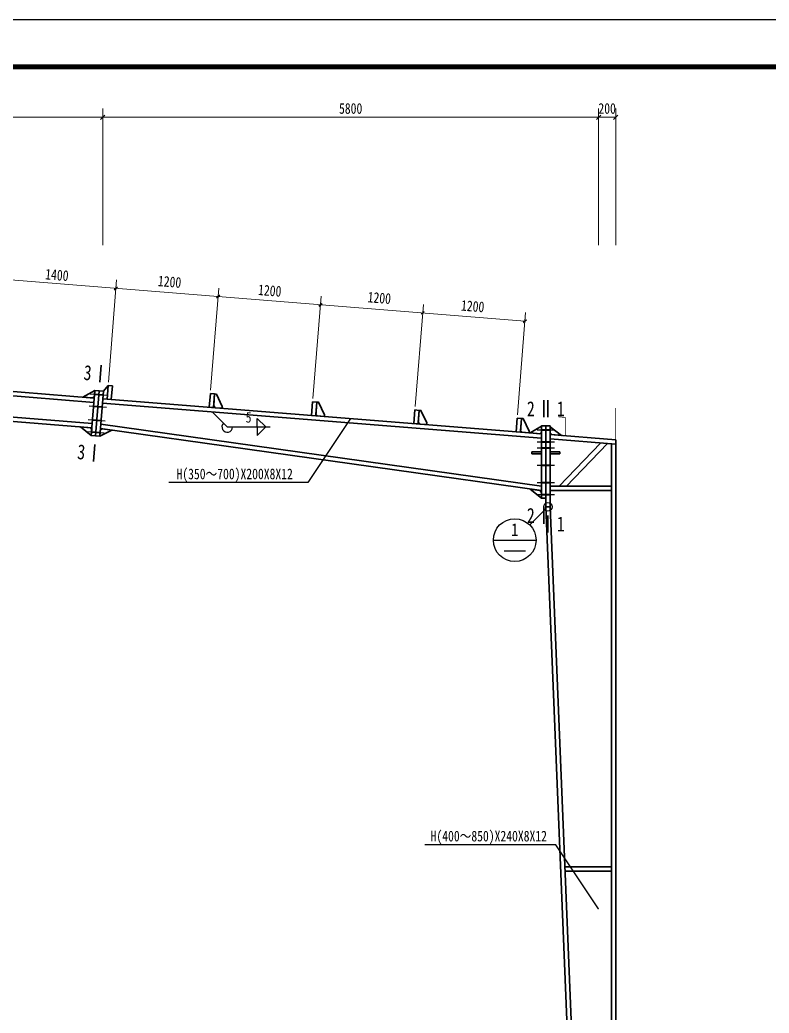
# Model space of a CAD drawing. Extents: x 32461 to 402082, y -617694 to 182569.
# Drawn here: x 153728 to 171256, y -477508 to -454252 of the extents above; entities that cross this region are included whole.
import ezdxf
from ezdxf.enums import TextEntityAlignment as Align

# ---------------------------------------------------------------- set-up
doc = ezdxf.new("R2010")
doc.units = 0
doc.header["$LTSCALE"] = 1000
doc.header["$MEASUREMENT"] = 0
doc.layers.add('PUB_TITLE', color=4, linetype='CONTINUOUS')
doc.layers.add('REIN', color=1, linetype='CONTINUOUS')
for name, color, linetype, lineweight in [('墙线__粗线', 7, 'CONTINUOUS', 25), ('字符串标注', 9, 'CONTINUOUS', 25), ('尺寸标注', 2, 'CONTINUOUS', 35), ('层10', 7, 'CONTINUOUS', 35), ('层114', 2, 'CONTINUOUS', 25), ('层14', 2, 'CONTINUOUS', 35), ('柱子', 3, 'CONTINUOUS', 35), ('焊缝标注', 9, 'CONTINUOUS', 25), ('索引符号标注', 9, 'CONTINUOUS', 25)]:
    doc.layers.add(name, color=color, linetype=linetype, lineweight=lineweight)
doc.styles.add('宋体', font='')
doc.styles.get('宋体').set_extended_font_data('SimSun')

# ---------------------------------------------------------------- blocks, each defined once
blk = doc.blocks.new('BuiltIn_8')
at = {"layer": '层14'}
for p, q in [((592.87, 510.38, 2), (607.22, 510.38, 2)), ((592.87, 509.38, 2), (592.87, 510.38, 2)), ((607.22, 509.38, 2), (592.87, 509.38, 2)), ((607.22, 510.38, 2), (607.22, 509.38, 2))]:
    blk.add_line(p, q, dxfattribs=at)
blk = doc.blocks.new('BuiltIn_9')
at = {"layer": '层14'}
for p, q in [((588.18, 522.89, 2), (590.87, 524.47, 2)), ((590.87, 524.47, 2), (590.87, 523.07, 2)), ((590.47, 522.7, 2), (588.18, 522.89, 2)), ((590.87, 523.07, 2), (590.47, 522.7, 2))]:
    blk.add_line(p, q, dxfattribs=at)
blk = doc.blocks.new('BuiltIn_10')
at = {"layer": '层14'}
for p, q in [((592.87, 522.91, 2), (592.87, 524.31, 2)), ((592.87, 524.31, 2), (595.56, 522.3, 2)), ((593.27, 522.48, 2), (592.87, 522.91, 2)), ((595.56, 522.3, 2), (593.27, 522.48, 2))]:
    blk.add_line(p, q, dxfattribs=at)
blk = doc.blocks.new('BuiltIn_11')
at = {"layer": '层14'}
for p, q in [((590.87, 507.57, 2), (588.2, 509.75, 2)), ((588.2, 509.75, 2), (590.48, 509.43, 2)), ((590.48, 509.43, 2), (590.87, 508.97, 2)), ((590.87, 508.97, 2), (590.87, 507.57, 2))]:
    blk.add_line(p, q, dxfattribs=at)
blk = doc.blocks.new('BuiltIn_12')
at = {"layer": '层14'}
for p, q in [((590.87, 518.47, 2), (588.57, 518.47, 2)), ((588.57, 518.47, 2), (588.57, 517.97, 2)), ((588.57, 517.97, 2), (590.87, 517.97, 2)), ((590.87, 517.97, 2), (590.87, 518.47, 2))]:
    blk.add_line(p, q, dxfattribs=at)
blk = doc.blocks.new('BuiltIn_13')
at = {"layer": '层14'}
for p, q in [((592.87, 518.47, 2), (595.17, 518.47, 2)), ((592.87, 517.97, 2), (592.87, 518.47, 2)), ((595.17, 517.97, 2), (592.87, 517.97, 2)), ((595.17, 518.47, 2), (595.17, 517.97, 2))]:
    blk.add_line(p, q, dxfattribs=at)
blk = doc.blocks.new('BuiltIn_18')
at = {"layer": '层14'}
for p, q in [((483.53, 531.26, 2), (486.37, 532.84, 2)), ((486.37, 532.84, 2), (486.26, 531.44, 2)), ((485.83, 531.08, 2), (483.53, 531.26, 2)), ((486.26, 531.44, 2), (485.83, 531.08, 2))]:
    blk.add_line(p, q, dxfattribs=at)
blk = doc.blocks.new('BuiltIn_19')
at = {"layer": '层14'}
for p, q in [((485.52, 522.27, 2), (482.98, 524.28, 2)), ((482.98, 524.28, 2), (485.27, 524.1, 2)), ((485.27, 524.1, 2), (485.63, 523.67, 2)), ((485.63, 523.67, 2), (485.52, 522.27, 2))]:
    blk.add_line(p, q, dxfattribs=at)
blk = doc.blocks.new('BuiltIn_21')
at = {"layer": '层14'}
for p, q in [((490.33, 523.53, 2), (487.52, 522.11, 2)), ((487.52, 522.11, 2), (487.63, 523.51, 2)), ((487.63, 523.51, 2), (488.06, 523.85, 2)), ((488.06, 523.85, 2), (490.33, 523.53, 2))]:
    blk.add_line(p, q, dxfattribs=at)
blk = doc.blocks.new('BuiltIn_43')
at = {"layer": '层114', "color": 2, "linetype": 'Continuous', "lineweight": 25}
blk.add_line((589.87, 523.57, 2), (593.87, 523.57, 2), dxfattribs=at)
at = {"layer": '层114', "color": 1, "linetype": 'Continuous', "lineweight": 40}
blk.add_line((590.87, 523.57, 2), (592.87, 523.57, 2), dxfattribs=at)
blk = doc.blocks.new('BuiltIn_44')
at = {"layer": '层114', "color": 2, "linetype": 'Continuous', "lineweight": 25}
blk.add_line((589.87, 520.77, 2), (593.87, 520.77, 2), dxfattribs=at)
at = {"layer": '层114', "color": 1, "linetype": 'Continuous', "lineweight": 40}
blk.add_line((590.87, 520.77, 2), (592.87, 520.77, 2), dxfattribs=at)
blk = doc.blocks.new('BuiltIn_45')
at = {"layer": '层114', "color": 2, "linetype": 'Continuous', "lineweight": 25}
blk.add_line((589.87, 519.37, 2), (593.87, 519.37, 2), dxfattribs=at)
at = {"layer": '层114', "color": 1, "linetype": 'Continuous', "lineweight": 40}
blk.add_line((590.87, 519.37, 2), (592.87, 519.37, 2), dxfattribs=at)
blk = doc.blocks.new('BuiltIn_46')
at = {"layer": '层114', "color": 2, "linetype": 'Continuous', "lineweight": 25}
blk.add_line((589.87, 508.47, 2), (593.87, 508.47, 2), dxfattribs=at)
at = {"layer": '层114', "color": 1, "linetype": 'Continuous', "lineweight": 40}
blk.add_line((590.87, 508.47, 2), (592.87, 508.47, 2), dxfattribs=at)
blk = doc.blocks.new('BuiltIn_47')
at = {"layer": '层114', "color": 2, "linetype": 'Continuous', "lineweight": 25}
blk.add_line((589.87, 511.28, 2), (593.87, 511.28, 2), dxfattribs=at)
at = {"layer": '层114', "color": 1, "linetype": 'Continuous', "lineweight": 40}
blk.add_line((590.87, 511.28, 2), (592.87, 511.28, 2), dxfattribs=at)
blk = doc.blocks.new('BuiltIn_48')
at = {"layer": '层114', "color": 2, "linetype": 'Continuous', "lineweight": 25}
blk.add_line((589.87, 515.33, 2), (593.87, 515.33, 2), dxfattribs=at)
at = {"layer": '层114', "color": 1, "linetype": 'Continuous', "lineweight": 40}
blk.add_line((590.87, 515.33, 2), (592.87, 515.33, 2), dxfattribs=at)
blk = doc.blocks.new('BuiltIn_53')
at = {"layer": '层114', "color": 2, "linetype": 'Continuous', "lineweight": 25}
blk.add_line((485.3, 532.02, 2), (489.29, 531.7, 2), dxfattribs=at)
at = {"layer": '层114', "color": 1, "linetype": 'Continuous', "lineweight": 40}
blk.add_line((486.3, 531.94, 2), (488.29, 531.78, 2), dxfattribs=at)
blk = doc.blocks.new('BuiltIn_54')
at = {"layer": '层114', "color": 2, "linetype": 'Continuous', "lineweight": 25}
blk.add_line((485.08, 529.23, 2), (489.06, 528.91, 2), dxfattribs=at)
at = {"layer": '层114', "color": 1, "linetype": 'Continuous', "lineweight": 40}
blk.add_line((486.07, 529.15, 2), (488.07, 528.99, 2), dxfattribs=at)
blk = doc.blocks.new('BuiltIn_55')
at = {"layer": '层114', "color": 2, "linetype": 'Continuous', "lineweight": 25}
blk.add_line((484.6, 523.25, 2), (488.59, 522.93, 2), dxfattribs=at)
at = {"layer": '层114', "color": 1, "linetype": 'Continuous', "lineweight": 40}
blk.add_line((485.59, 523.17, 2), (487.59, 523.01, 2), dxfattribs=at)
blk = doc.blocks.new('BuiltIn_56')
at = {"layer": '层114', "color": 2, "linetype": 'Continuous', "lineweight": 25}
blk.add_line((484.82, 526.04, 2), (488.81, 525.72, 2), dxfattribs=at)
at = {"layer": '层114', "color": 1, "linetype": 'Continuous', "lineweight": 40}
blk.add_line((485.82, 525.96, 2), (487.81, 525.8, 2), dxfattribs=at)

msp = doc.modelspace()

# ---------------------------------------------------------------- hatches: boundary and pattern name
at = {"layer": '焊缝标注'}
msp.add_hatch(color=256, dxfattribs=at).paths.add_polyline_path([(158226.6, -463428.4), (158286.5, -463509.9), (158307.7, -463488.7), (158226.6, -463428.4)])

# ---------------------------------------------------------------- linework, layer by layer
at = {"layer": 'PUB_TITLE'}
msp.add_lwpolyline([(74273.1, -500451.9), (188783.1, -500451.9), (188783.1, -454251.9), (74273.1, -454251.9)], close=True, dxfattribs=at)
at = {"layer": 'PUB_TITLE', "const_width": 110}
msp.add_lwpolyline([(77023.1, -499351.9), (187683.1, -499351.9), (187683.1, -455351.9), (77023.1, -455351.9)], close=True, dxfattribs=at)
at = {"layer": 'REIN', "const_width": 15, "elevation": -2174}
msp.add_lwpolyline([(167658.7, -463336.3), (167658.7, -464075.7), (167558.7, -464075.7), (166494.8, -463989.5), (166492.8, -463562.8), (166322.9, -463545.8)], dxfattribs=at)
at = {"layer": '墙线__粗线'}
msp.add_circle((166081.7, -465654.5, -988), 100, dxfattribs=at)
at = {"layer": '字符串标注'}
for p, q in [((161466.2, -463587.2, -988), (160466.2, -465087.2, -988)), ((160466.2, -465087.2, -988), (157211, -465087.2, -988)), ((166266.2, -473567.2, -988), (163198.1, -473567.2, -988)), ((167266.2, -475067.2, -988), (166266.2, -473567.2, -988))]:
    msp.add_line(p, q, dxfattribs=at)
at = {"layer": '字符串标注', "linetype": 'Continuous', "const_width": 10}
for points in [[(161471.2, -463587.2, 1), (161461.2, -463587.2, 1)], [(167271.2, -475067.2, 1), (167261.2, -475067.2, 1)]]:
    msp.add_lwpolyline(points, format="xyb", close=True, dxfattribs=at)
at = {"layer": '尺寸标注', "lineweight": 35}
for p, q in [((155616.2, -456580.9, -988), (155716.2, -456480.9, -988)), ((167216.2, -456580.9, -988), (167316.2, -456480.9, -988)), ((167616.2, -456580.9, -988), (167716.2, -456480.9, -988))]:
    msp.add_line(p, q, dxfattribs=at)
at = {"layer": '尺寸标注', "lineweight": 9}
for p, q in [((155666.2, -459530.1, -988), (155666.2, -456330.9, -988)), ((167266.2, -459530.1, -988), (167266.2, -456330.9, -988)), ((167666.2, -459530.1, -988), (167666.2, -456330.9, -988)), ((134666.2, -456530.9, -988), (155666.2, -456530.9, -988)), ((155666.2, -456530.9, -988), (167266.2, -456530.9, -988)), ((167266.2, -456530.9, -988), (167666.2, -456530.9, -988))]:
    msp.add_line(p, q, dxfattribs=at)
at = {"layer": '尺寸标注', "color": 9, "lineweight": 9}
for p, q in [((153183.1, -460316.2, -988), (165543.6, -461305.1, -988)), ((155798.7, -462732.5, -988), (155990.1, -460340.2, -988)), ((155798.7, -462732.5, -988), (155990.1, -460340.2, -988)), ((158191.1, -462923.9, -988), (158382.5, -460531.6, -988)), ((160583.4, -463115.3, -988), (160774.8, -460722.9, -988)), ((162975.8, -463306.7, -988), (163167.2, -460914.3, -988)), ((165368.2, -463498.1, -988), (165559.5, -461105.7, -988))]:
    msp.add_line(p, q, dxfattribs=at)
at = {"layer": '尺寸标注', "color": 9}
for p, q in [((156012.2, -460507.1, -988), (155936.1, -460572, -988)), ((156012.2, -460507.1, -988), (155936.1, -460572, -988)), ((158404.6, -460698.5, -988), (158328.5, -460763.3, -988)), ((158404.6, -460698.5, -988), (158328.5, -460763.3, -988)), ((160796.9, -460889.9, -988), (160720.8, -460954.7, -988)), ((160796.9, -460889.9, -988), (160720.8, -460954.7, -988)), ((163189.3, -461081.3, -988), (163113.2, -461146.1, -988)), ((163189.3, -461081.3, -988), (163113.2, -461146.1, -988)), ((165581.7, -461272.7, -988), (165505.5, -461337.5, -988)), ((165581.7, -461272.7, -988), (165505.5, -461337.5, -988))]:
    msp.add_line(p, q, dxfattribs=at)
at = {"layer": '尺寸标注'}
for p, q in [((155792.3, -462812.3, -988), (155766.8, -463131.3, -988)), ((155892, -462820.3, -988), (155792.3, -462812.3, -988)), ((155866.5, -463139.3, -988), (155892, -462820.3, -988)), ((158184.7, -463003.7, -988), (158159.2, -463322.6, -988)), ((158284.4, -463011.6, -988), (158184.7, -463003.7, -988)), ((158258.9, -463330.6, -988), (158284.4, -463011.6, -988)), ((155766.8, -463131.3, -988), (155866.5, -463139.3, -988)), ((160577.1, -463195.1, -988), (160551.5, -463514, -988)), ((160676.7, -463203, -988), (160577.1, -463195.1, -988)), ((160651.2, -463522, -988), (160676.7, -463203, -988)), ((158159.2, -463322.6, -988), (158258.9, -463330.6, -988)), ((162969.4, -463386.4, -988), (162943.9, -463705.4, -988)), ((163069.1, -463394.4, -988), (162969.4, -463386.4, -988)), ((163043.6, -463713.4, -988), (163069.1, -463394.4, -988)), ((160551.5, -463514, -988), (160651.2, -463522, -988)), ((162943.9, -463705.4, -988), (163043.6, -463713.4, -988)), ((165361.8, -463577.8, -988), (165336.2, -463896.8, -988)), ((165461.4, -463585.8, -988), (165361.8, -463577.8, -988)), ((165435.9, -463904.8, -988), (165461.4, -463585.8, -988)), ((165336.2, -463896.8, -988), (165435.9, -463904.8, -988))]:
    msp.add_line(p, q, dxfattribs=at)
at = {"layer": '尺寸标注', "elevation": -988}
for points in [[(155766.8, -463131.3), (155666.2, -463123.2), (155680.5, -462943.8)], [(155792.3, -462812.3), (155680.5, -462943.8)]]:
    msp.add_lwpolyline(points, dxfattribs=at)
at = {"layer": '尺寸标注'}
for points in [[(158461.4, -463306.7), (158458.2, -463346.6), (158298.7, -463333.8), (158262, -463290.8), (158284.4, -463011.6), (158324.3, -463014.8)], [(160853.8, -463498.1), (160850.6, -463538), (160691.1, -463525.2), (160654.4, -463482.1), (160676.7, -463203), (160716.6, -463206.2)], [(163246.1, -463689.5), (163242.9, -463729.4), (163083.4, -463716.6), (163046.8, -463673.5), (163069.1, -463394.4), (163109, -463397.6)], [(165638.5, -463880.9), (165635.3, -463920.7), (165475.8, -463908), (165439.1, -463864.9), (165461.4, -463585.8), (165501.3, -463589)]]:
    msp.add_lwpolyline(points, close=True, dxfattribs=at)
at = {"layer": '层10'}
for p, q in [((155628.7, -462337.7, -988), (155596.8, -462736.4, -988)), ((165981.7, -463157.5, -988), (165981.7, -463557.5, -988)), ((166081.7, -463157.5, -988), (166081.7, -463557.5, -988)), ((155448.5, -464590.5, -988), (155480.4, -464191.8, -988)), ((165981.7, -466054.5, -988), (165981.7, -465654.5, -988)), ((166081.7, -466254.5, -988), (166081.7, -465854.5, -988))]:
    msp.add_line(p, q, dxfattribs=at)
at = {"layer": '层14'}
for p, q in [((155396.7, -463984.5, -988), (155481.2, -462927.8, -988)), ((155481.2, -462927.8, -988), (155580.9, -462935.8, -988)), ((155580.9, -462935.8, -988), (155496.3, -463992.4, -988)), ((155496.3, -463992.4, -988), (155580.9, -462935.8, -988)), ((155580.9, -462935.8, -988), (155680.5, -462943.8, -988)), ((155680.5, -462943.8, -988), (155596, -464000.4, -988)), ((165931.7, -465454.5, -988), (165931.7, -463757.5, -988)), ((165931.7, -463757.5, -988), (166031.7, -463757.5, -988)), ((166031.7, -465654.5, -988), (166031.7, -463757.5, -988)), ((166031.7, -463757.5, -988), (166131.7, -463757.5, -988)), ((166031.7, -463757.5, -988), (166031.7, -465454.5, -988)), ((166131.7, -463757.5, -988), (166131.7, -465654.5, -988)), ((166131.7, -463960.5, -988), (167666.2, -464083.2, -988)), ((166131.7, -464060.8, -988), (166131.7, -463960.5, -988)), ((155496.3, -463992.4, -988), (155396.7, -463984.5, -988)), ((155596, -464000.4, -988), (155496.3, -463992.4, -988)), ((167666.2, -464183.5, -988), (166131.7, -464060.8, -988)), ((167666.2, -464083.2, -988), (167666.2, -464183.5, -988)), ((166031.7, -465454.5, -988), (165931.7, -465454.5, -988)), ((166131.7, -465654.5, -988), (166031.7, -465654.5, -988)), ((167566.2, -474083.2, -988), (166477.8, -474083.2, -988)), ((166481.9, -474183.2, -988), (167566.2, -474183.2, -988))]:
    msp.add_line(p, q, dxfattribs=at)
at = {"layer": '层14', "elevation": -988}
for points in [[(167316, -464155.5), (166337.3, -465174.1)], [(167473.5, -464168.1), (166507, -465174.1)]]:
    msp.add_lwpolyline(points, dxfattribs=at)
at = {"layer": '柱子'}
for p, q in [((134857.6, -461558.8, -988), (155458.9, -463207, -988)), ((134865.6, -461459.2, -988), (155466.8, -463107.3, -988)), ((134817.7, -462057.3, -988), (155419, -463705.4, -988)), ((134809.7, -462156.9, -988), (155411, -463805, -988)), ((155658.2, -463222.9, -988), (165931.7, -464044.8, -988)), ((155666.2, -463123.2, -988), (165931.7, -463944.5, -988)), ((155618.4, -463721.1, -988), (165931.7, -465173.6, -988)), ((155610.4, -463821, -988), (165931.7, -465274.5, -988)), ((167566.1, -485983.2, -988), (167566.1, -464175.5, -988)), ((167666.2, -464183.5, -988), (167566.1, -464175.5, -988)), ((167666.2, -485983.2, -988), (167666.2, -464183.5, -988)), ((166866.2, -485983.2, -988), (166031.7, -465654.5, -988)), ((166131.7, -465654.5, -988), (166031.7, -465654.5, -988)), ((166966.2, -485983.2, -988), (166131.7, -465654.5, -988))]:
    msp.add_line(p, q, dxfattribs=at)
at = {"layer": '焊缝标注'}
for p, q in [((158226.6, -463428.4, -988), (158579.2, -463782.9, -988)), ((159279.2, -463582.9, -988), (159479.2, -463782.9, -988)), ((159279.2, -463782.9, -988), (159279.2, -463582.9, -988)), ((158579.2, -463782.9, -988), (159579.2, -463782.9, -988)), ((159279.2, -463982.9, -988), (159479.2, -463782.9, -988)), ((159279.2, -463782.9, -988), (159279.2, -463982.9, -988))]:
    msp.add_line(p, q, dxfattribs=at)
msp.add_arc((158579.2, -463782.9, -988), 125, 134.8405, 0, dxfattribs=at)
at = {"layer": '索引符号标注'}
for p, q in [((166011, -465725.2, -988), (165657.4, -466078.8, -988)), ((164803.9, -466432.4, -988), (165803.9, -466432.4, -988)), ((165053.9, -466682.4, -988), (165553.9, -466682.4, -988))]:
    msp.add_line(p, q, dxfattribs=at)
msp.add_circle((165303.9, -466432.4, -988), 500, dxfattribs=at)

# ---------------------------------------------------------------- block references
at = {"layer": '层114', "color": 1, "xscale": 100, "yscale": 100, "zscale": 100}
for name in ['BuiltIn_53', 'BuiltIn_54', 'BuiltIn_56', 'BuiltIn_55', 'BuiltIn_43', 'BuiltIn_44', 'BuiltIn_45', 'BuiltIn_48', 'BuiltIn_47', 'BuiltIn_46']:
    msp.add_blockref(name, (106844.4, -516211.6, -1188), dxfattribs=at)
at = {"layer": '层14', "xscale": 100, "yscale": 100, "zscale": 100}
for name in ['BuiltIn_18', 'BuiltIn_19', 'BuiltIn_21', 'BuiltIn_9', 'BuiltIn_10', 'BuiltIn_12', 'BuiltIn_13', 'BuiltIn_11', 'BuiltIn_8']:
    msp.add_blockref(name, (106844.4, -516211.6, -1188), dxfattribs=at)

# ---------------------------------------------------------------- texts
at = {"layer": '字符串标注', "style": '宋体', "width": 0.8}
for s, p in [('H(350～700)X200X8X12', (158752.7, -465082.2, -988)), ('H(400～850)X240X8X12', (164697.4, -473562.2, -988))]:
    msp.add_text(s, height=250, dxfattribs=at).set_placement(p, align=Align.BOTTOM_CENTER)
at = {"layer": '尺寸标注', "style": '宋体', "width": 0.8}
for s, p in [('5800', (161466.2, -456525.9, -988)), ('200', (167466.2, -456525.9, -988))]:
    msp.add_text(s, height=250, dxfattribs=at).set_placement(p, align=Align.BOTTOM_CENTER)
at = {"layer": '尺寸标注', "color": 9, "style": '宋体', "width": 0.8}
for s, p in [('1400', (154579, -460422.9, -988)), ('1200', (157215.2, -460581.4, -988)), ('1200', (159558.4, -460788.7, -988)), ('1200', (162121.4, -460959.4, -988)), ('1200', (164305.9, -461154.5, -988))]:
    msp.add_text(s, height=250, rotation=355.42611, dxfattribs=at).set_placement(p, align=Align.BOTTOM_CENTER)
at = {"layer": '层10', "style": '宋体', "width": 0.771429}
for p in [(155313.7, -462513.2, -988), (155165.4, -464367.2, -988)]:
    msp.add_text('3', height=350, rotation=355.42657, dxfattribs=at).set_placement(p, align=Align.MIDDLE_CENTER)
for s, p in [('2', (165681.7, -463357.5, -988)), ('1', (166381.7, -463357.5, -988)), ('2', (165681.7, -465854.5, -988)), ('1', (166381.7, -466054.5, -988))]:
    msp.add_text(s, height=350, dxfattribs=at).set_placement(p, align=Align.MIDDLE_CENTER)
at = {"layer": '焊缝标注', "style": '宋体', "width": 0.8}
msp.add_text('5', height=250, dxfattribs=at).set_placement((159079.2, -463757.9, -988), align=Align.BOTTOM_CENTER)
at = {"layer": '索引符号标注', "style": '宋体', "width": 0.8}
msp.add_text('1', height=300, dxfattribs=at).set_placement((165303.9, -466427.4, -988), align=Align.BOTTOM_CENTER)

doc.saveas('drawing.dxf')
